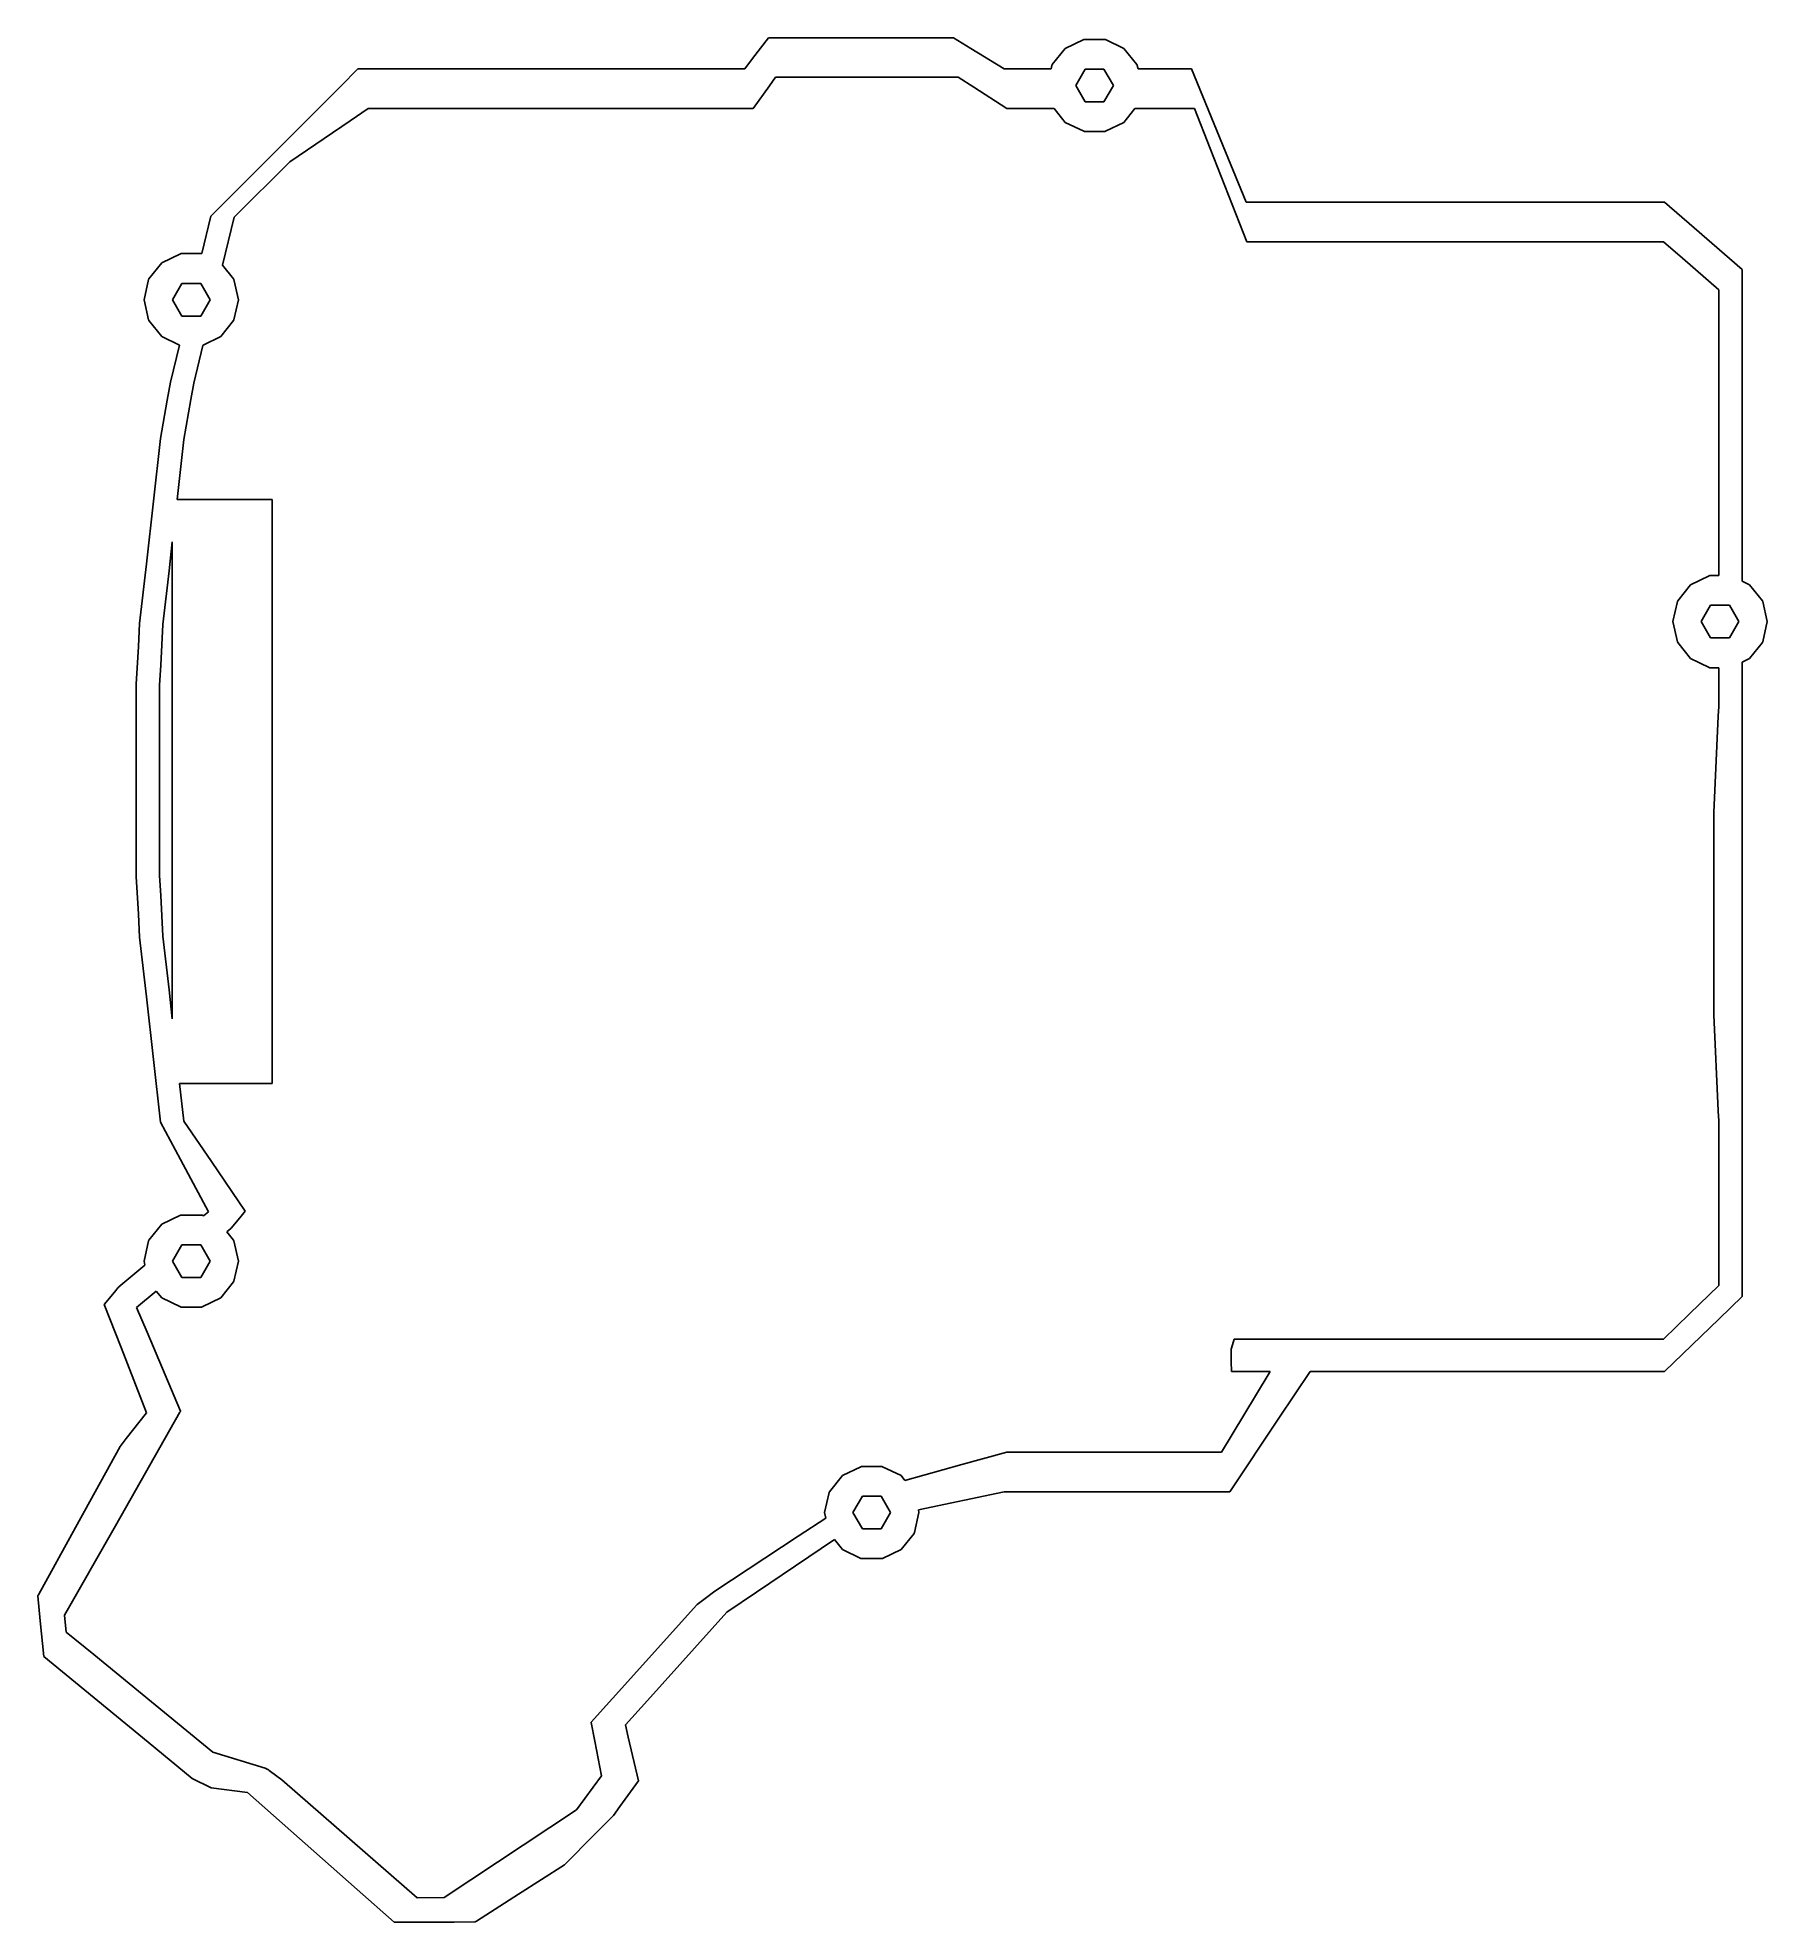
# Model space of a CAD drawing. Header units: metres. Extents: x -74 to 82, y -103 to 67.
import ezdxf

# ---------------------------------------------------------------- set-up
doc = ezdxf.new("R2010")
doc.units = ezdxf.units.M

msp = doc.modelspace()

# ---------------------------------------------------------------- linework, layer by layer
for p, q in [((-7.72066, 66.9063), (-9.15764, 65.0198)), ((-7.68866, 66.9063), (-7.72066, 66.9063)), ((-1.30327, 66.9063), (-7.68866, 66.9063)), ((-1.25944, 66.9063), (-1.30327, 66.9063)), ((8.94155, 66.9063), (-1.25944, 66.9063)), ((10.4945, 65.9455), (8.94155, 66.9063)), ((20.6686, 66.7355), (18.9946, 65.9294)), ((20.7, 66.7507), (20.6686, 66.7355)), ((22.5927, 66.7507), (20.7, 66.7507)), ((22.6241, 66.7355), (22.5927, 66.7507)), ((24.2981, 65.9294), (22.6241, 66.7355)), ((-9.15764, 65.0198), (-9.86871, 64.0863)), ((13.4997, 64.0863), (10.4945, 65.9455)), ((18.9946, 65.9294), (17.8362, 64.4768)), ((25.4565, 64.4768), (24.2981, 65.9294)), ((-44.7363, 64.0863), (-46.2668, 62.546)), ((-41.0944, 64.0863), (-44.7363, 64.0863)), ((-41.0696, 64.0863), (-41.0944, 64.0863)), ((-29.1719, 64.0863), (-41.0696, 64.0863)), ((-28.4173, 64.0863), (-29.1719, 64.0863)), ((-28.3939, 64.0863), (-28.4173, 64.0863)), ((-25.9617, 64.0863), (-28.3939, 64.0863)), ((-21.4205, 64.0863), (-25.9617, 64.0863)), ((-9.86871, 64.0863), (-21.4205, 64.0863)), ((-7.64282, 62.5829), (-7.11132, 63.3377)), ((-7.11132, 63.3377), (4.26443, 63.3377)), ((4.26443, 63.3377), (9.3577, 63.3377)), ((9.3577, 63.3377), (10.7594, 62.4368)), ((17.7316, 64.0863), (13.4997, 64.0863)), ((17.8067, 64.4156), (17.7316, 64.0863)), ((17.8145, 64.4496), (17.8067, 64.4156)), ((17.8362, 64.4768), (17.8145, 64.4496)), ((19.9463, 62.6043), (20.7963, 64.0765)), ((20.7963, 64.0765), (22.4963, 64.0765)), ((22.4963, 64.0765), (23.3463, 62.6043)), ((25.4782, 64.4496), (25.4565, 64.4768)), ((25.4859, 64.4156), (25.4782, 64.4496)), ((25.5611, 64.0863), (25.4859, 64.4156)), ((30.3891, 64.0863), (25.5611, 64.0863)), ((33.4367, 56.6313), (30.3891, 64.0863)), ((-46.2668, 62.546), (-50.9585, 57.8241)), ((-9.09717, 60.5177), (-7.64282, 62.5829)), ((10.7594, 62.4368), (13.7452, 60.5177)), ((20.7963, 61.132), (19.9463, 62.6043)), ((22.4963, 61.132), (20.7963, 61.132)), ((23.3463, 62.6043), (22.4963, 61.132)), ((-50.8585, 55.7241), (-45.4062, 59.4313)), ((-45.4062, 59.4313), (-43.8084, 60.5177)), ((-43.8084, 60.5177), (-31.2929, 60.5177)), ((-31.2929, 60.5177), (-28.2856, 60.5177)), ((-28.2856, 60.5177), (-25.9198, 60.5177)), ((-25.9198, 60.5177), (-25.232, 60.5177)), ((-25.232, 60.5177), (-12.849, 60.5177)), ((-12.849, 60.5177), (-12.8302, 60.5177)), ((-12.8302, 60.5177), (-9.09717, 60.5177)), ((13.7452, 60.5177), (18.0069, 60.5177)), ((18.0069, 60.5177), (18.9946, 59.2791)), ((24.2981, 59.2791), (25.2858, 60.5177)), ((25.2858, 60.5177), (25.3061, 60.5177)), ((25.3061, 60.5177), (30.6347, 60.5177)), ((30.6347, 60.5177), (32.0553, 56.9159)), ((-50.9585, 57.8241), (-57.9585, 50.8241)), ((18.9946, 59.2791), (20.6686, 58.473)), ((20.6686, 58.473), (20.7, 58.4579)), ((20.7, 58.4579), (22.5927, 58.4579)), ((22.5927, 58.4579), (22.6241, 58.473)), ((22.6241, 58.473), (24.2981, 59.2791)), ((32.0553, 56.9159), (35.3676, 48.5177)), ((35.2946, 52.0863), (33.4367, 56.6313)), ((-55.8585, 50.7241), (-50.8585, 55.7241)), ((40.9477, 52.0863), (35.2946, 52.0863)), ((52.3131, 52.0863), (40.9477, 52.0863)), ((53.4475, 52.0863), (52.3131, 52.0863)), ((73.0011, 52.0863), (53.4475, 52.0863)), ((75.6667, 49.7778), (73.0011, 52.0863)), ((-57.9585, 50.8241), (-58.7819, 47.4497)), ((-56.9095, 46.4168), (-55.8585, 50.7241)), ((80.0011, 46.0241), (75.6667, 49.7778)), ((35.3676, 48.5177), (47.3941, 48.5177)), ((47.3941, 48.5177), (52.5207, 48.5177)), ((52.5207, 48.5177), (54.7835, 48.5177)), ((54.7835, 48.5177), (55.8511, 48.5177)), ((55.8511, 48.5177), (72.9011, 48.5177)), ((72.9011, 48.5177), (74.6126, 47.0355)), ((-62.3828, 46.6298), (-63.5412, 45.1772)), ((-60.7088, 47.4359), (-62.3828, 46.6298)), ((-60.6774, 47.4511), (-60.7088, 47.4359)), ((-58.7847, 47.4511), (-60.6774, 47.4511)), ((-58.7819, 47.4497), (-58.7847, 47.4511)), ((-55.9209, 45.1772), (-56.9095, 46.4168)), ((74.6126, 47.0355), (77.9011, 44.1875)), ((80.0011, 45.9911), (80.0011, 46.0241)), ((80.0011, 37.6663), (80.0011, 45.9911)), ((80.0011, 45.9911), (80.0011, 45.9911)), ((-63.5706, 45.116), (-63.9841, 43.3047)), ((-63.5629, 45.15), (-63.5706, 45.116)), ((-63.5412, 45.1772), (-63.5629, 45.15)), ((-61.4311, 43.3047), (-60.5811, 44.7769)), ((-60.5811, 44.7769), (-58.8811, 44.7769)), ((-58.8811, 44.7769), (-58.0311, 43.3047)), ((-55.8992, 45.15), (-55.9209, 45.1772)), ((-55.8915, 45.116), (-55.8992, 45.15)), ((-55.478, 43.3047), (-55.8915, 45.116)), ((77.9011, 44.1875), (77.9011, 34.4401)), ((-63.9841, 43.3047), (-63.5706, 41.4933)), ((-60.5811, 41.8324), (-61.4311, 43.3047)), ((-58.0311, 43.3047), (-58.8811, 41.8324)), ((-55.8915, 41.4933), (-55.478, 43.3047)), ((-63.5706, 41.4933), (-63.5629, 41.4594)), ((-63.5629, 41.4594), (-63.5412, 41.4321)), ((-63.5412, 41.4321), (-62.3828, 39.9795)), ((-58.8811, 41.8324), (-60.5811, 41.8324)), ((-57.0793, 39.9795), (-55.9209, 41.4321)), ((-55.9209, 41.4321), (-55.8992, 41.4594)), ((-55.8992, 41.4594), (-55.8915, 41.4933)), ((-62.3828, 39.9795), (-60.7916, 39.2132)), ((-60.7916, 39.2132), (-61.6036, 35.8852)), ((-59.5036, 35.7852), (-58.6775, 39.1708)), ((-58.6775, 39.1708), (-58.6667, 39.2151)), ((-58.6667, 39.2151), (-57.0793, 39.9795)), ((80.0011, 37.5941), (80.0011, 37.6663)), ((80.0011, 31.1229), (80.0011, 37.5941)), ((-61.6036, 35.8852), (-61.8907, 34.2453)), ((-59.7618, 34.3101), (-59.5036, 35.7852)), ((-61.8907, 34.2453), (-62.4943, 30.7973)), ((-60.3943, 30.6973), (-59.7618, 34.3101)), ((77.9011, 34.4401), (77.9011, 29.3769)), ((-62.4943, 30.7973), (-63.7729, 19.5056)), ((-61.0056, 25.2984), (-60.3943, 30.6973)), ((80.0011, 25.0651), (80.0011, 31.1229)), ((77.9011, 29.3769), (77.9011, 25.3123)), ((-52.4382, 25.2984), (-61.0056, 25.2984)), ((-52.4382, -27.2984), (-52.4382, 25.2984)), ((77.9011, 25.3123), (77.9011, 21.5333)), ((80.0011, 24.9859), (80.0011, 25.0651)), ((80.0011, 22.432), (80.0011, 24.9859)), ((80.0011, 17.9374), (80.0011, 22.432)), ((-61.7341, 18.8656), (-61.4382, 21.4784)), ((-61.4382, 21.4784), (-61.4382, -21.4784)), ((77.9011, 21.5333), (77.9011, 18.4448)), ((-63.7729, 19.5056), (-64.3811, 14.135)), ((-62.2811, 14.035), (-61.7341, 18.8656)), ((75.3494, 17.6236), (74.191, 16.171)), ((77.0233, 18.4297), (75.3494, 17.6236)), ((77.0547, 18.4448), (77.0233, 18.4297)), ((77.9011, 18.4448), (77.0547, 18.4448)), ((80.6528, 17.6236), (80.0011, 17.9374)), ((81.8112, 16.171), (80.6528, 17.6236)), ((74.1615, 16.1098), (73.7481, 14.2984)), ((74.1693, 16.1437), (74.1615, 16.1098)), ((74.191, 16.171), (74.1693, 16.1437)), ((76.3011, 14.2984), (77.1511, 15.7707)), ((77.1511, 15.7707), (78.8511, 15.7707)), ((78.8511, 15.7707), (79.7011, 14.2984)), ((81.8329, 16.1437), (81.8112, 16.171)), ((81.8407, 16.1098), (81.8329, 16.1437)), ((82.2541, 14.2984), (81.8407, 16.1098)), ((-64.3811, 14.135), (-64.4963, 12.0648)), ((-62.4852, 10.366), (-62.2811, 14.035)), ((73.7481, 14.2984), (74.1615, 12.4871)), ((77.1511, 12.8262), (76.3011, 14.2984)), ((79.7011, 14.2984), (78.8511, 12.8262)), ((81.8407, 12.4871), (82.2541, 14.2984)), ((-64.4963, 12.0648), (-64.6849, 8.67499)), ((74.1615, 12.4871), (74.1693, 12.4531)), ((74.1693, 12.4531), (74.191, 12.4259)), ((74.191, 12.4259), (75.3494, 10.9733)), ((78.8511, 12.8262), (77.1511, 12.8262)), ((80.6528, 10.9733), (81.8112, 12.4259)), ((81.8112, 12.4259), (81.8329, 12.4531)), ((81.8329, 12.4531), (81.8407, 12.4871)), ((-62.5849, 8.575), (-62.4852, 10.366)), ((75.3494, 10.9733), (77.0233, 10.1672)), ((80.0011, 10.6594), (80.6528, 10.9733)), ((80.0011, 6.66781), (80.0011, 10.6594)), ((-64.6849, 8.67499), (-64.6849, -8.67499)), ((-62.5849, -8.575), (-62.5849, 8.575)), ((77.0233, 10.1672), (77.0547, 10.152)), ((77.0547, 10.152), (77.9011, 10.152)), ((77.9011, 10.152), (77.9011, 6.66778)), ((77.8244, 5.77833), (77.4441, -2.88774)), ((77.8245, 5.77991), (77.8244, 5.77833)), ((77.8253, 5.78863), (77.8245, 5.77991)), ((77.9011, 6.66778), (77.8253, 5.78863)), ((80.0011, -30.6678), (80.0011, 6.66781)), ((77.4441, -2.88774), (77.4227, -3.375)), ((77.4227, -3.375), (77.4227, -20.625)), ((-64.6849, -8.67499), (-64.4963, -12.0648)), ((-62.4852, -10.366), (-62.5849, -8.575)), ((-62.2811, -14.035), (-62.4852, -10.366)), ((-64.4963, -12.0648), (-64.3811, -14.135)), ((-64.3811, -14.135), (-63.7729, -19.5056)), ((-61.7341, -18.8656), (-62.2811, -14.035)), ((-63.7729, -19.5056), (-62.4943, -30.7973)), ((-61.4382, -21.4784), (-61.7341, -18.8656)), ((77.4227, -20.625), (77.4441, -21.1123)), ((77.4441, -21.1123), (77.8244, -29.7783)), ((-60.3943, -30.6973), (-60.7791, -27.2984)), ((-60.7791, -27.2984), (-52.4382, -27.2984)), ((77.8244, -29.7783), (77.8245, -29.7799)), ((77.8245, -29.7799), (77.8253, -29.7886)), ((77.8253, -29.7886), (77.9011, -30.6678)), ((-62.4943, -30.7973), (-60.6946, -34.1657)), ((-57.9151, -34.339), (-60.3943, -30.6973)), ((77.9011, -30.6678), (77.9011, -38.4271)), ((80.0011, -46.5001), (80.0011, -30.6678)), ((-60.6946, -34.1657), (-58.1845, -38.8638)), ((-54.8714, -38.8101), (-57.9151, -34.339)), ((-58.1845, -38.8638), (-58.6263, -39.2345)), ((-55.371, -39.4194), (-54.8714, -38.8101)), ((77.9011, -38.4271), (77.9011, -45.4977)), ((-62.3828, -39.9795), (-63.5412, -41.4321)), ((-60.7088, -39.1734), (-62.3828, -39.9795)), ((-60.6774, -39.1583), (-60.7088, -39.1734)), ((-58.7847, -39.1583), (-60.6774, -39.1583)), ((-58.7533, -39.1734), (-58.7847, -39.1583)), ((-58.6263, -39.2345), (-58.7533, -39.1734)), ((-56.5247, -40.675), (-56.1655, -40.3736)), ((-55.9209, -41.4321), (-56.5247, -40.675)), ((-56.1655, -40.3736), (-56.1273, -40.3415)), ((-56.1655, -40.3736), (-56.1655, -40.3736)), ((-56.1273, -40.3415), (-55.3711, -39.4194)), ((-55.3711, -39.4194), (-55.371, -39.4194)), ((-63.5706, -41.4933), (-63.9841, -43.3047)), ((-63.5629, -41.4594), (-63.5706, -41.4933)), ((-63.5412, -41.4321), (-63.5629, -41.4594)), ((-61.4311, -43.3047), (-60.5811, -41.8324)), ((-60.5811, -41.8324), (-58.8811, -41.8324)), ((-58.8811, -41.8324), (-58.0311, -43.3047)), ((-55.8992, -41.4594), (-55.9209, -41.4321)), ((-55.8915, -41.4933), (-55.8992, -41.4594)), ((-55.478, -43.3047), (-55.8915, -41.4933)), ((-63.9025, -43.6618), (-66.251, -45.6324)), ((-63.9841, -43.3047), (-63.9025, -43.6618)), ((-60.5811, -44.7769), (-61.4311, -43.3047)), ((-58.0311, -43.3047), (-58.8811, -44.7769)), ((-55.8915, -45.116), (-55.478, -43.3047)), ((-66.3104, -45.6822), (-66.652, -46.0988)), ((-66.2643, -45.6436), (-66.3104, -45.6822)), ((-66.251, -45.6324), (-66.2643, -45.6436)), ((-66.2643, -45.6436), (-66.2643, -45.6436)), ((-58.8811, -44.7769), (-60.5811, -44.7769)), ((-57.0793, -46.6298), (-55.9209, -45.1772)), ((-55.9209, -45.1772), (-55.8992, -45.15)), ((-55.8992, -45.15), (-55.8915, -45.116)), ((77.9011, -45.4977), (75.2421, -48.0661)), ((-66.652, -46.0988), (-67.5663, -47.2136)), ((-67.5663, -47.2136), (-67.5663, -47.2136)), ((-67.5663, -47.2136), (-66.0564, -51.0897)), ((-64.6606, -47.5019), (-62.8793, -46.0072)), ((-63.7175, -49.719), (-64.6606, -47.5019)), ((-62.8793, -46.0072), (-62.3828, -46.6298)), ((-62.3828, -46.6298), (-60.7088, -47.4359)), ((-60.7088, -47.4359), (-60.6774, -47.4511)), ((-60.6774, -47.4511), (-58.7847, -47.4511)), ((-58.7847, -47.4511), (-58.7533, -47.4359)), ((-58.7533, -47.4359), (-57.0793, -46.6298)), ((77.9306, -48.5001), (80.0011, -46.5001)), ((75.2421, -48.0661), (72.9011, -50.3273)), ((73.0011, -53.2616), (77.9306, -48.5001)), ((-60.6917, -56.8318), (-63.7175, -49.719)), ((34.0616, -50.8557), (33.9388, -51.2332)), ((34.2335, -50.3273), (34.0616, -50.8557)), ((43.0271, -50.3273), (34.2335, -50.3273)), ((51.3654, -50.3273), (43.0271, -50.3273)), ((53.4654, -50.3273), (51.3654, -50.3273)), ((55.8511, -50.3273), (53.4654, -50.3273)), ((72.9011, -50.3273), (55.8511, -50.3273)), ((-66.0564, -51.0897), (-63.7665, -56.9681)), ((33.9388, -51.2332), (33.9656, -52.3804)), ((33.9656, -52.3804), (33.9852, -53.2196)), ((33.9852, -53.2196), (33.9862, -53.2616)), ((33.9862, -53.2616), (33.9862, -53.2616)), ((33.9862, -53.2616), (34.0426, -53.2616)), ((34.0426, -53.2616), (37.4528, -53.2616)), ((37.4528, -53.2616), (36.1482, -55.4348)), ((38.2596, -57.4571), (41.0592, -53.2616)), ((41.0592, -53.2616), (44.599, -53.2616)), ((44.599, -53.2616), (51.1325, -53.2616)), ((51.1325, -53.2616), (53.9971, -53.2616)), ((53.9971, -53.2616), (73.0011, -53.2616)), ((36.1482, -55.4348), (33.0967, -60.5177)), ((-66.5573, -67.1467), (-60.7482, -56.9213)), ((-63.7665, -56.9681), (-65.5852, -59.2959)), ((-60.7482, -56.9213), (-60.7123, -56.8582)), ((-60.7123, -56.8582), (-60.6917, -56.8318)), ((33.836, -64.0863), (38.2596, -57.4571)), ((-65.5852, -59.2959), (-66.1459, -60.0136)), ((-66.1459, -60.0136), (-70.16, -67.2943)), ((13.7452, -60.5177), (9.68837, -61.6416)), ((26.9816, -60.5177), (13.7452, -60.5177)), ((33.0967, -60.5177), (26.9816, -60.5177)), ((-1.0761, -62.6357), (-2.2345, -64.0883)), ((0.59783, -61.8296), (-1.0761, -62.6357)), ((0.62923, -61.8145), (0.59783, -61.8296)), ((2.522, -61.8145), (0.62923, -61.8145)), ((2.5534, -61.8296), (2.522, -61.8145)), ((4.22733, -62.6357), (2.5534, -61.8296)), ((4.56628, -63.0608), (4.22733, -62.6357)), ((9.68837, -61.6416), (4.56628, -63.0608)), ((-2.26398, -64.1495), (-2.6774, -65.9609)), ((-2.25622, -64.1156), (-2.26398, -64.1495)), ((-2.2345, -64.0883), (-2.25622, -64.1156)), ((-0.12438, -65.9609), (0.72562, -64.4886)), ((0.72562, -64.4886), (2.42561, -64.4886)), ((2.42561, -64.4886), (3.27561, -65.9609)), ((5.77407, -65.7218), (13.4997, -64.0863)), ((13.4997, -64.0863), (21.3214, -64.0863)), ((21.3214, -64.0863), (33.836, -64.0863)), ((-2.6774, -65.9609), (-2.56389, -66.4582)), ((0.72562, -67.4331), (-0.12438, -65.9609)), ((3.27561, -65.9609), (2.42561, -67.4331)), ((5.41521, -67.7722), (5.82863, -65.9609)), ((5.82863, -65.9609), (5.77407, -65.7218)), ((-70.16, -67.2943), (-73.5077, -73.3665)), ((-71.1412, -75.2154), (-66.5573, -67.1467)), ((-2.56389, -66.4582), (-5.04355, -68.0893)), ((2.42561, -67.4331), (0.72562, -67.4331)), ((4.22733, -69.286), (5.38572, -67.8334)), ((5.38572, -67.8334), (5.40745, -67.8062)), ((5.40745, -67.8062), (5.41521, -67.7722)), ((-5.04389, -68.0896), (-12.5739, -73.0429)), ((-8.81143, -73.1458), (-1.78339, -68.3991)), ((-5.04355, -68.0893), (-5.04389, -68.0896)), ((-1.78339, -68.3991), (-1.0761, -69.286)), ((-1.0761, -69.286), (0.59783, -70.0921)), ((2.5534, -70.0921), (4.22733, -69.286)), ((0.59783, -70.0921), (0.62923, -70.1073)), ((0.62923, -70.1073), (2.522, -70.1073)), ((2.522, -70.1073), (2.5534, -70.0921)), ((-73.5313, -73.4092), (-73.5674, -73.4748)), ((-73.5674, -73.4748), (-73.3357, -75.7219)), ((-73.5077, -73.3665), (-73.5313, -73.4092)), ((-14.2037, -74.3062), (-19.8663, -80.5951)), ((-14.1815, -74.2815), (-14.2037, -74.3062)), ((-14.1483, -74.2446), (-14.1815, -74.2815)), ((-13.4365, -73.7013), (-14.1483, -74.2446)), ((-14.1483, -74.2446), (-14.1483, -74.2446)), ((-13.4364, -73.7012), (-13.4365, -73.7013)), ((-12.5739, -73.0429), (-13.4364, -73.7012)), ((-11.4776, -74.9464), (-8.81143, -73.1458)), ((-73.3357, -75.7219), (-73.0037, -78.9421)), ((-70.9947, -76.7278), (-71.1412, -75.2154)), ((-18.6232, -82.8825), (-11.4776, -74.9464)), ((-68.5127, -78.7607), (-70.9947, -76.7278)), ((-73.0037, -78.9421), (-63.6207, -86.6478)), ((-57.7808, -87.5505), (-68.5127, -78.7607)), ((-19.8665, -80.5954), (-23.6979, -84.8506)), ((-19.8663, -80.5951), (-19.8665, -80.5954)), ((-20.6177, -85.0976), (-18.6234, -82.8827)), ((-18.6234, -82.8827), (-18.6232, -82.8825)), ((-23.6979, -84.8506), (-23.7174, -84.8722)), ((-23.7174, -84.8722), (-23.3887, -86.5595)), ((-23.6979, -84.8506), (-23.6979, -84.8506)), ((-23.3887, -86.5595), (-22.7826, -89.6706)), ((-20.3573, -86.1988), (-20.6177, -85.0976)), ((-19.4279, -90.129), (-20.3573, -86.1988)), ((-63.6207, -86.6478), (-59.6495, -89.9091)), ((-53.0688, -88.9764), (-57.7808, -87.5505)), ((-57.7808, -87.5505), (-57.7808, -87.5505)), ((-59.6495, -89.9091), (-57.9386, -90.7545)), ((-52.783, -89.1504), (-53.0688, -88.9764)), ((-52.6988, -89.2115), (-52.783, -89.1504)), ((-52.0337, -89.6948), (-52.6988, -89.2115)), ((-51.5603, -90.0387), (-52.0337, -89.6948)), ((-22.7826, -89.6706), (-25.0144, -92.7424)), ((-57.9386, -90.7545), (-54.6569, -91.178)), ((-54.6569, -91.178), (-54.6569, -91.178)), ((-54.6569, -91.178), (-44.7723, -99.9178)), ((-39.3919, -100.684), (-51.5603, -90.0387)), ((-21.1151, -92.4511), (-19.4279, -90.129)), ((-25.0144, -92.7424), (-36.953, -100.652)), ((-23.4107, -94.9769), (-21.7069, -93.2656)), ((-21.7069, -93.2656), (-21.1151, -92.4511)), ((-21.7069, -93.2656), (-21.7069, -93.2656)), ((-26.1183, -97.6962), (-23.4107, -94.9769)), ((-30.2492, -100.344), (-26.1183, -97.6962)), ((-26.1183, -97.6962), (-26.1183, -97.6962)), ((-44.7723, -99.9178), (-41.4528, -102.853)), ((-36.953, -100.652), (-39.3919, -100.684)), ((-39.3919, -100.684), (-39.3919, -100.684)), ((-34.0357, -102.771), (-30.2492, -100.344)), ((-41.4528, -102.853), (-41.4279, -102.875)), ((-41.4279, -102.875), (-36.0489, -102.849)), ((-36.0489, -102.849), (-34.1434, -102.84)), ((-34.1434, -102.84), (-34.0357, -102.771))]:
    msp.add_line(p, q)

doc.saveas('drawing.dxf')
